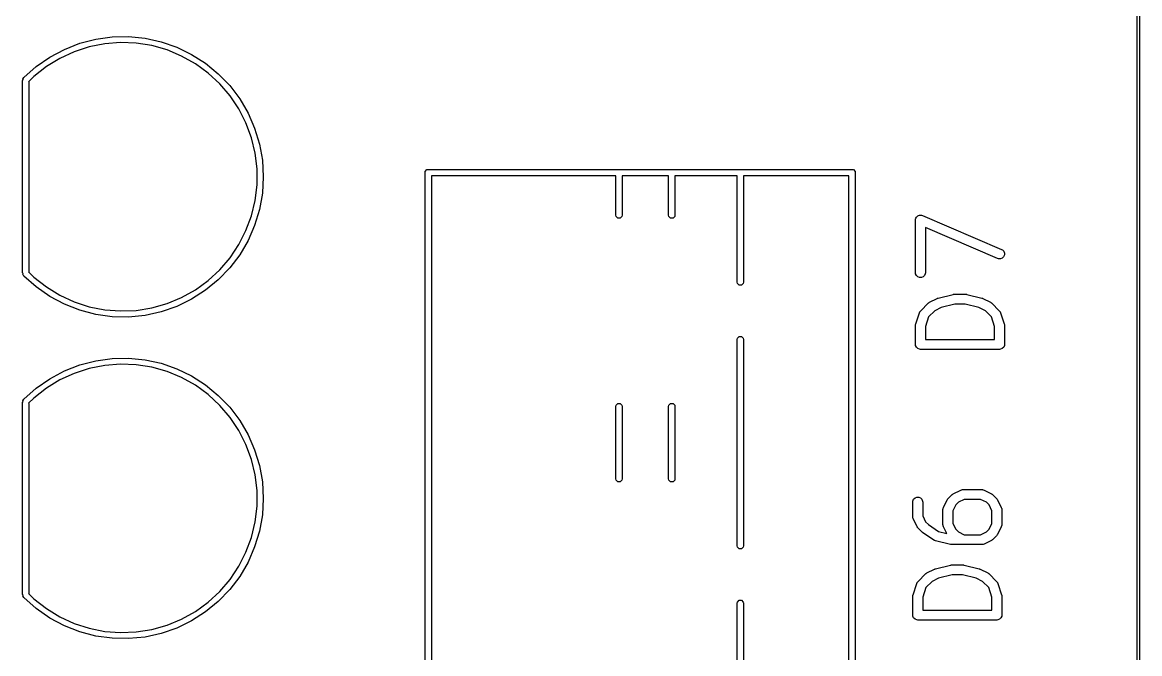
# Model space of a CAD drawing. Extents: x 4.07 to 10.8, y -5 to -0.8.
# Drawn here: x 9.967 to 10.801, y -2.902 to -2.431 of the extents above; entities that cross this region are included whole.
import ezdxf

# ---------------------------------------------------------------- set-up
doc = ezdxf.new("R2010")
doc.units = 0
doc.header["$MEASUREMENT"] = 0
doc.layers.add('BLACK', color=7, linetype='CONTINUOUS')

msp = doc.modelspace()

# ---------------------------------------------------------------- linework, layer by layer
at = {"layer": 'BLACK', "linetype": 'CONTINUOUS'}
for p, q in [((10.80098, -0.8), (10.80098, -5)), ((10.79902, -4.99902), (10.79902, -0.80098)), ((10.00964, -2.4464), (10.02157, -2.44329)), ((10.02157, -2.44329), (10.03378, -2.4416)), ((10.03378, -2.4416), (10.04611, -2.44136)), ((10.04611, -2.44136), (10.05838, -2.44256)), ((10.05838, -2.44256), (10.07043, -2.44521)), ((9.98728, -2.45671), (9.99816, -2.4509)), ((9.99816, -2.4509), (10.00964, -2.4464)), ((10.01671, -2.44907), (10.00549, -2.45271)), ((10.02827, -2.44677), (10.01671, -2.44907)), ((10.04003, -2.44584), (10.02827, -2.44677)), ((10.05182, -2.44631), (10.04003, -2.44584)), ((10.06347, -2.44815), (10.05182, -2.44631)), ((10.07482, -2.45135), (10.06347, -2.44815)), ((10.07043, -2.44521), (10.08208, -2.44925)), ((10.08572, -2.45587), (10.07482, -2.45135)), ((10.08208, -2.44925), (10.09317, -2.45463)), ((9.97717, -2.46376), (9.98728, -2.45671)), ((9.99478, -2.45765), (9.98472, -2.46382)), ((10.00549, -2.45271), (9.99478, -2.45765)), ((10.09601, -2.46163), (10.08572, -2.45587)), ((10.09317, -2.45463), (10.10356, -2.46128)), ((9.96795, -2.47195), (9.97717, -2.46376)), ((9.98472, -2.46382), (9.97546, -2.47112)), ((10.10555, -2.46856), (10.09601, -2.46163)), ((10.10356, -2.46128), (10.11309, -2.4691)), ((10.11421, -2.47657), (10.10555, -2.46856)), ((10.11309, -2.4691), (10.12163, -2.47799)), ((9.9668, -2.47513), (9.96698, -2.47423)), ((9.9668, -2.61687), (9.9668, -2.47513)), ((9.96698, -2.47423), (9.96738, -2.47383)), ((9.96729, -2.47325), (9.96795, -2.47195)), ((9.96738, -2.47383), (9.96729, -2.47325)), ((9.97546, -2.47112), (9.97151, -2.47506)), ((9.97151, -2.47506), (9.97153, -2.47513)), ((9.97153, -2.47513), (9.97153, -2.61687)), ((10.12187, -2.48554), (10.11421, -2.47657)), ((10.12163, -2.47799), (10.12908, -2.48782)), ((10.12843, -2.49535), (10.12187, -2.48554)), ((10.12908, -2.48782), (10.13531, -2.49846)), ((10.13378, -2.50585), (10.12843, -2.49535)), ((10.13531, -2.49846), (10.14025, -2.50975)), ((10.13786, -2.51692), (10.13378, -2.50585)), ((10.14025, -2.50975), (10.14383, -2.52155)), ((10.14062, -2.52839), (10.13786, -2.51692)), ((10.14383, -2.52155), (10.146, -2.53369)), ((10.142, -2.5401), (10.14062, -2.52839)), ((10.146, -2.53369), (10.14672, -2.546)), ((10.142, -2.546), (10.142, -2.5401)), ((10.26743, -2.54285), (10.26761, -2.54195)), ((10.26743, -3.35939), (10.26743, -2.54285)), ((10.26761, -2.54195), (10.26889, -2.54067)), ((10.26889, -2.54067), (10.2698, -2.54049)), ((10.2698, -2.54049), (10.58633, -2.54049)), ((10.58633, -2.54049), (10.58723, -2.54067)), ((10.58723, -2.54067), (10.58851, -2.54195)), ((10.58851, -2.54195), (10.58869, -2.54285)), ((10.58869, -2.54285), (10.58869, -3.22474)), ((10.14062, -2.56361), (10.142, -2.5519)), ((10.142, -2.5519), (10.142, -2.546)), ((10.14672, -2.546), (10.146, -2.55831)), ((10.40995, -2.54521), (10.27216, -2.54521)), ((10.27216, -2.54521), (10.27216, -3.35702)), ((10.40995, -2.57466), (10.40995, -2.54521)), ((10.44932, -2.54521), (10.41468, -2.54521)), ((10.41468, -2.54521), (10.41468, -2.57466)), ((10.44932, -2.57466), (10.44932, -2.54521)), ((10.5005, -2.54521), (10.45405, -2.54521)), ((10.45405, -2.54521), (10.45405, -2.57466)), ((10.5005, -2.62462), (10.5005, -2.54521)), ((10.58397, -2.54521), (10.50523, -2.54521)), ((10.50523, -2.54521), (10.50523, -2.62462)), ((10.58397, -3.22474), (10.58397, -2.54521)), ((10.146, -2.55831), (10.14383, -2.57045)), ((10.13786, -2.57508), (10.14062, -2.56361)), ((10.13378, -2.58615), (10.13786, -2.57508)), ((10.14383, -2.57045), (10.14025, -2.58225)), ((10.41013, -2.57557), (10.40995, -2.57466)), ((10.41141, -2.57684), (10.41013, -2.57557)), ((10.41322, -2.57684), (10.41141, -2.57684)), ((10.4145, -2.57557), (10.41322, -2.57684)), ((10.41468, -2.57466), (10.4145, -2.57557)), ((10.4495, -2.57557), (10.44932, -2.57466)), ((10.45078, -2.57684), (10.4495, -2.57557)), ((10.45259, -2.57684), (10.45078, -2.57684)), ((10.45387, -2.57557), (10.45259, -2.57684)), ((10.45405, -2.57466), (10.45387, -2.57557)), ((10.63364, -2.57828), (10.63371, -2.57756)), ((10.63371, -2.57756), (10.63372, -2.57754)), ((10.63372, -2.57752), (10.634, -2.57688)), ((10.63372, -2.57754), (10.63372, -2.57752)), ((10.634, -2.57688), (10.63426, -2.57623)), ((10.63426, -2.57623), (10.63428, -2.57622)), ((10.63428, -2.57622), (10.63429, -2.57619)), ((10.63429, -2.57619), (10.63479, -2.57571)), ((10.63479, -2.57571), (10.63528, -2.57521)), ((10.63528, -2.57521), (10.6353, -2.5752)), ((10.6353, -2.5752), (10.63532, -2.57519)), ((10.63532, -2.57519), (10.63597, -2.57493)), ((10.63597, -2.57493), (10.63661, -2.57466)), ((10.63661, -2.57466), (10.63664, -2.57466)), ((10.63664, -2.57466), (10.63666, -2.57465)), ((10.63666, -2.57465), (10.63736, -2.57466)), ((10.63736, -2.57466), (10.63805, -2.57466)), ((10.63805, -2.57466), (10.63808, -2.57467)), ((10.63808, -2.57467), (10.6381, -2.57467)), ((10.6381, -2.57467), (10.63879, -2.57489)), ((10.63879, -2.57489), (10.69784, -2.6002)), ((10.14025, -2.58225), (10.13531, -2.59354)), ((10.63364, -2.61765), (10.63364, -2.57828)), ((10.69493, -2.60698), (10.64102, -2.58388)), ((10.64102, -2.58388), (10.64102, -2.61765)), ((10.12843, -2.59665), (10.13378, -2.58615)), ((10.13531, -2.59354), (10.12908, -2.60418)), ((10.12187, -2.60646), (10.12843, -2.59665)), ((10.69784, -2.6002), (10.69848, -2.60055)), ((10.69848, -2.60055), (10.69948, -2.60158)), ((10.69948, -2.60158), (10.70002, -2.60292)), ((10.11421, -2.61543), (10.12187, -2.60646)), ((10.12908, -2.60418), (10.12163, -2.61401)), ((10.69562, -2.6072), (10.69493, -2.60698)), ((10.69706, -2.60722), (10.69562, -2.6072)), ((10.6984, -2.60668), (10.69706, -2.60722)), ((10.69943, -2.60568), (10.6984, -2.60668)), ((10.7, -2.60436), (10.69943, -2.60568)), ((10.70002, -2.60292), (10.7, -2.60436)), ((9.96698, -2.61777), (9.9668, -2.61687)), ((9.96738, -2.61817), (9.96698, -2.61777)), ((9.96729, -2.61875), (9.96738, -2.61817)), ((9.96795, -2.62005), (9.96729, -2.61875)), ((9.97153, -2.61687), (9.97151, -2.61694)), ((9.97151, -2.61694), (9.97546, -2.62088)), ((10.10555, -2.62344), (10.11421, -2.61543)), ((10.12163, -2.61401), (10.11309, -2.6229)), ((10.63371, -2.61837), (10.63364, -2.61765)), ((10.63426, -2.6197), (10.63371, -2.61837)), ((10.64095, -2.61837), (10.6404, -2.6197)), ((10.64102, -2.61765), (10.64095, -2.61837)), ((9.97717, -2.62824), (9.96795, -2.62005)), ((9.97546, -2.62088), (9.98472, -2.62818)), ((10.09601, -2.63037), (10.10555, -2.62344)), ((10.11309, -2.6229), (10.10356, -2.63072)), ((10.50068, -2.62553), (10.5005, -2.62462)), ((10.50196, -2.6268), (10.50068, -2.62553)), ((10.50377, -2.6268), (10.50196, -2.6268)), ((10.50505, -2.62553), (10.50377, -2.6268)), ((10.50523, -2.62462), (10.50505, -2.62553)), ((10.63528, -2.62072), (10.63426, -2.6197)), ((10.63661, -2.62127), (10.63528, -2.62072)), ((10.63805, -2.62127), (10.63661, -2.62127)), ((10.63938, -2.62072), (10.63805, -2.62127)), ((10.6404, -2.6197), (10.63938, -2.62072)), ((9.98728, -2.63529), (9.97717, -2.62824)), ((9.98472, -2.62818), (9.99478, -2.63435)), ((9.99816, -2.6411), (9.98728, -2.63529)), ((9.99478, -2.63435), (10.00549, -2.63929)), ((10.08572, -2.63613), (10.09601, -2.63037)), ((10.10356, -2.63072), (10.09317, -2.63737)), ((10.6505, -2.63657), (10.66175, -2.63376)), ((10.66175, -2.63376), (10.66187, -2.63374)), ((10.66187, -2.63374), (10.66192, -2.63372)), ((10.66192, -2.63372), (10.66219, -2.63369)), ((10.66219, -2.63369), (10.66246, -2.63365)), ((10.66246, -2.63365), (10.66252, -2.63366)), ((10.66252, -2.63366), (10.66264, -2.63365)), ((10.66264, -2.63365), (10.67108, -2.63365)), ((10.67108, -2.63365), (10.67121, -2.63366)), ((10.67121, -2.63366), (10.67126, -2.63365)), ((10.67126, -2.63365), (10.67153, -2.63369)), ((10.67153, -2.63369), (10.6718, -2.63372)), ((10.6718, -2.63372), (10.67185, -2.63374)), ((10.67185, -2.63374), (10.67197, -2.63376)), ((10.67197, -2.63376), (10.68322, -2.63657)), ((10.00964, -2.6456), (9.99816, -2.6411)), ((10.00549, -2.63929), (10.01671, -2.64293)), ((10.01671, -2.64293), (10.02827, -2.64523)), ((10.05182, -2.64569), (10.06347, -2.64385)), ((10.06347, -2.64385), (10.07482, -2.64065)), ((10.08208, -2.64275), (10.07043, -2.64679)), ((10.07482, -2.64065), (10.08572, -2.63613)), ((10.09317, -2.63737), (10.08208, -2.64275)), ((10.63754, -2.64598), (10.64316, -2.64035)), ((10.64316, -2.64035), (10.64344, -2.64012)), ((10.64344, -2.64012), (10.64351, -2.64005)), ((10.64351, -2.64005), (10.64362, -2.63998)), ((10.64362, -2.63998), (10.64372, -2.63989)), ((10.64372, -2.63989), (10.64381, -2.63985)), ((10.64381, -2.63985), (10.64412, -2.63966)), ((10.64412, -2.63966), (10.64974, -2.63685)), ((10.65268, -2.64363), (10.64796, -2.64599)), ((10.64974, -2.63685), (10.6498, -2.63683)), ((10.6498, -2.63683), (10.64982, -2.63681)), ((10.64982, -2.63681), (10.65012, -2.6367)), ((10.65012, -2.6367), (10.65042, -2.63659)), ((10.65042, -2.63659), (10.65045, -2.63659)), ((10.65045, -2.63659), (10.6505, -2.63657)), ((10.6631, -2.64103), (10.65268, -2.64363)), ((10.67063, -2.64103), (10.6631, -2.64103)), ((10.68104, -2.64363), (10.67063, -2.64103)), ((10.68577, -2.64599), (10.68104, -2.64363)), ((10.68322, -2.63657), (10.68328, -2.63659)), ((10.68328, -2.63659), (10.6833, -2.63659)), ((10.6833, -2.63659), (10.6836, -2.6367)), ((10.6836, -2.6367), (10.6839, -2.63681)), ((10.6839, -2.63681), (10.68393, -2.63683)), ((10.68393, -2.63683), (10.68398, -2.63685)), ((10.68398, -2.63685), (10.6896, -2.63966)), ((10.6896, -2.63966), (10.68991, -2.63985)), ((10.68991, -2.63985), (10.69, -2.63989)), ((10.69, -2.63989), (10.6901, -2.63998)), ((10.6901, -2.63998), (10.69022, -2.64005)), ((10.69022, -2.64005), (10.69028, -2.64012)), ((10.69028, -2.64012), (10.69056, -2.64035)), ((10.69056, -2.64035), (10.69619, -2.64598)), ((10.02157, -2.64871), (10.00964, -2.6456)), ((10.03378, -2.6504), (10.02157, -2.64871)), ((10.02827, -2.64523), (10.04003, -2.64616)), ((10.04611, -2.65064), (10.03378, -2.6504)), ((10.04003, -2.64616), (10.05182, -2.64569)), ((10.05838, -2.64944), (10.04611, -2.65064)), ((10.07043, -2.64679), (10.05838, -2.64944)), ((10.63383, -2.65585), (10.63664, -2.64742)), ((10.63664, -2.64742), (10.63694, -2.64676)), ((10.63694, -2.64676), (10.63703, -2.64666)), ((10.63703, -2.64666), (10.63708, -2.64653)), ((10.63708, -2.64653), (10.63754, -2.64598)), ((10.64337, -2.65058), (10.64102, -2.65762)), ((10.64796, -2.64599), (10.64337, -2.65058)), ((10.69035, -2.65058), (10.68577, -2.64599)), ((10.6927, -2.65762), (10.69035, -2.65058)), ((10.69619, -2.64598), (10.69665, -2.64653)), ((10.69665, -2.64653), (10.6967, -2.64666)), ((10.6967, -2.64666), (10.69678, -2.64676)), ((10.69678, -2.64676), (10.69708, -2.64742)), ((10.69708, -2.64742), (10.69989, -2.65585)), ((10.63364, -2.65702), (10.63368, -2.65666)), ((10.63364, -2.67108), (10.63364, -2.65702)), ((10.63367, -2.65656), (10.6337, -2.65643)), ((10.63368, -2.65666), (10.63367, -2.65656)), ((10.6337, -2.65643), (10.63371, -2.6563)), ((10.63371, -2.6563), (10.63375, -2.65621)), ((10.63375, -2.65621), (10.63383, -2.65585)), ((10.64102, -2.65762), (10.64102, -2.66739)), ((10.6927, -2.66739), (10.6927, -2.65762)), ((10.69989, -2.65585), (10.69997, -2.65621)), ((10.69997, -2.65621), (10.70001, -2.6563)), ((10.70001, -2.6563), (10.70002, -2.65643)), ((10.70002, -2.65643), (10.70005, -2.65656)), ((10.70005, -2.65656), (10.70004, -2.65666)), ((10.70004, -2.65666), (10.70008, -2.65702)), ((10.70008, -2.65702), (10.70008, -2.67108)), ((10.5005, -2.66738), (10.50068, -2.66647)), ((10.5005, -2.82147), (10.5005, -2.66738)), ((10.50068, -2.66647), (10.50196, -2.6652)), ((10.50196, -2.6652), (10.50377, -2.6652)), ((10.50377, -2.6652), (10.50505, -2.66647)), ((10.50505, -2.66647), (10.50523, -2.66738)), ((10.50523, -2.66738), (10.50523, -2.82147)), ((10.64102, -2.66739), (10.6927, -2.66739)), ((10.63371, -2.6718), (10.63364, -2.67108)), ((10.63426, -2.67313), (10.63371, -2.6718)), ((10.63528, -2.67415), (10.63426, -2.67313)), ((10.63661, -2.6747), (10.63528, -2.67415)), ((10.63733, -2.67477), (10.63661, -2.6747)), ((10.69639, -2.67477), (10.63733, -2.67477)), ((10.69711, -2.6747), (10.69639, -2.67477)), ((10.69844, -2.67415), (10.69711, -2.6747)), ((10.69946, -2.67313), (10.69844, -2.67415)), ((10.70001, -2.6718), (10.69946, -2.67313)), ((10.70008, -2.67108), (10.70001, -2.6718)), ((10.00964, -2.6864), (10.02157, -2.68329)), ((10.02157, -2.68329), (10.03378, -2.6816)), ((10.04003, -2.68584), (10.02827, -2.68677)), ((10.03378, -2.6816), (10.04611, -2.68136)), ((10.05182, -2.68631), (10.04003, -2.68584)), ((10.04611, -2.68136), (10.05838, -2.68256)), ((10.05838, -2.68256), (10.07043, -2.68521)), ((10.07043, -2.68521), (10.08208, -2.68925)), ((9.98728, -2.69671), (9.99816, -2.6909)), ((10.00549, -2.69271), (9.99478, -2.69765)), ((9.99816, -2.6909), (10.00964, -2.6864)), ((10.01671, -2.68907), (10.00549, -2.69271)), ((10.02827, -2.68677), (10.01671, -2.68907)), ((10.06347, -2.68815), (10.05182, -2.68631)), ((10.07482, -2.69135), (10.06347, -2.68815)), ((10.08572, -2.69587), (10.07482, -2.69135)), ((10.08208, -2.68925), (10.09317, -2.69463)), ((9.97717, -2.70376), (9.98728, -2.69671)), ((9.99478, -2.69765), (9.98472, -2.70382)), ((10.09601, -2.70163), (10.08572, -2.69587)), ((10.09317, -2.69463), (10.10356, -2.70128)), ((10.10555, -2.70856), (10.09601, -2.70163)), ((10.10356, -2.70128), (10.11309, -2.7091)), ((9.96795, -2.71195), (9.97717, -2.70376)), ((9.98472, -2.70382), (9.97546, -2.71112)), ((10.11421, -2.71657), (10.10555, -2.70856)), ((10.11309, -2.7091), (10.12163, -2.71799)), ((9.9668, -2.71513), (9.96698, -2.71423)), ((9.9668, -2.85687), (9.9668, -2.71513)), ((9.96698, -2.71423), (9.96738, -2.71383)), ((9.96729, -2.71325), (9.96795, -2.71195)), ((9.96738, -2.71383), (9.96729, -2.71325)), ((9.97546, -2.71112), (9.97151, -2.71506)), ((9.97151, -2.71506), (9.97153, -2.71513)), ((9.97153, -2.71513), (9.97153, -2.85687)), ((10.12187, -2.72554), (10.11421, -2.71657)), ((10.12163, -2.71799), (10.12908, -2.72782)), ((10.40995, -2.71734), (10.41013, -2.71643)), ((10.40995, -2.77151), (10.40995, -2.71734)), ((10.41013, -2.71643), (10.41141, -2.71516)), ((10.41141, -2.71516), (10.41322, -2.71516)), ((10.41322, -2.71516), (10.4145, -2.71643)), ((10.4145, -2.71643), (10.41468, -2.71734)), ((10.41468, -2.71734), (10.41468, -2.77151)), ((10.44932, -2.71734), (10.4495, -2.71643)), ((10.44932, -2.77151), (10.44932, -2.71734)), ((10.4495, -2.71643), (10.45078, -2.71516)), ((10.45078, -2.71516), (10.45259, -2.71516)), ((10.45259, -2.71516), (10.45387, -2.71643)), ((10.45387, -2.71643), (10.45405, -2.71734)), ((10.45405, -2.71734), (10.45405, -2.77151)), ((10.12843, -2.73535), (10.12187, -2.72554)), ((10.13378, -2.74585), (10.12843, -2.73535)), ((10.12908, -2.72782), (10.13531, -2.73846)), ((10.13531, -2.73846), (10.14025, -2.74975)), ((10.13786, -2.75692), (10.13378, -2.74585)), ((10.14025, -2.74975), (10.14383, -2.76155)), ((10.14062, -2.76839), (10.13786, -2.75692)), ((10.142, -2.7801), (10.14062, -2.76839)), ((10.14383, -2.76155), (10.146, -2.77369)), ((10.146, -2.77369), (10.14672, -2.786)), ((10.41013, -2.77242), (10.40995, -2.77151)), ((10.41141, -2.77369), (10.41013, -2.77242)), ((10.41322, -2.77369), (10.41141, -2.77369)), ((10.4145, -2.77242), (10.41322, -2.77369)), ((10.41468, -2.77151), (10.4145, -2.77242)), ((10.4495, -2.77242), (10.44932, -2.77151)), ((10.45078, -2.77369), (10.4495, -2.77242)), ((10.45259, -2.77369), (10.45078, -2.77369)), ((10.45387, -2.77242), (10.45259, -2.77369)), ((10.45405, -2.77151), (10.45387, -2.77242)), ((10.142, -2.786), (10.142, -2.7801)), ((10.142, -2.7919), (10.142, -2.786)), ((10.14672, -2.786), (10.146, -2.79831)), ((10.63226, -2.78667), (10.63328, -2.78565)), ((10.63328, -2.78565), (10.63461, -2.7851)), ((10.63461, -2.7851), (10.63605, -2.7851)), ((10.63605, -2.7851), (10.63738, -2.78565)), ((10.63738, -2.78565), (10.6384, -2.78667)), ((10.6578, -2.78639), (10.65803, -2.78611)), ((10.65803, -2.78611), (10.66085, -2.7833)), ((10.66085, -2.7833), (10.66113, -2.78306)), ((10.66113, -2.78306), (10.66119, -2.78299)), ((10.66119, -2.78299), (10.6613, -2.78292)), ((10.6613, -2.78292), (10.6614, -2.78284)), ((10.6614, -2.78284), (10.66149, -2.7828)), ((10.66149, -2.7828), (10.6618, -2.7826)), ((10.6618, -2.7826), (10.66743, -2.77979)), ((10.66743, -2.77979), (10.6681, -2.77953)), ((10.6681, -2.77953), (10.66824, -2.77952)), ((10.66824, -2.77952), (10.66836, -2.77947)), ((10.66836, -2.77947), (10.66908, -2.7794)), ((10.66908, -2.7794), (10.68314, -2.7794)), ((10.68314, -2.7794), (10.68386, -2.77947)), ((10.68386, -2.77947), (10.68398, -2.77952)), ((10.68398, -2.77952), (10.68412, -2.77953)), ((10.68412, -2.77953), (10.68479, -2.77979)), ((10.68479, -2.77979), (10.69042, -2.7826)), ((10.69042, -2.7826), (10.69073, -2.7828)), ((10.69073, -2.7828), (10.69082, -2.78284)), ((10.69082, -2.78284), (10.69092, -2.78292)), ((10.69092, -2.78292), (10.69103, -2.78299)), ((10.69103, -2.78299), (10.69109, -2.78306)), ((10.69109, -2.78306), (10.69137, -2.7833)), ((10.69137, -2.7833), (10.69419, -2.78611)), ((10.69419, -2.78611), (10.69442, -2.78639)), ((10.14062, -2.80361), (10.142, -2.7919)), ((10.63164, -2.78872), (10.63171, -2.788)), ((10.63164, -2.79997), (10.63164, -2.78872)), ((10.63171, -2.788), (10.63226, -2.78667)), ((10.6384, -2.78667), (10.63895, -2.788)), ((10.63895, -2.788), (10.63902, -2.78872)), ((10.63902, -2.78872), (10.63902, -2.7991)), ((10.65414, -2.79434), (10.65421, -2.79362)), ((10.65414, -2.80559), (10.65414, -2.79434)), ((10.65421, -2.79362), (10.65426, -2.7935)), ((10.65426, -2.7935), (10.65427, -2.79337)), ((10.65427, -2.79337), (10.65453, -2.79269)), ((10.65453, -2.79269), (10.65734, -2.78707)), ((10.65734, -2.78707), (10.65754, -2.78676)), ((10.65754, -2.78676), (10.65757, -2.78667)), ((10.65757, -2.78667), (10.65766, -2.78657)), ((10.65766, -2.78657), (10.65773, -2.78646)), ((10.65773, -2.78646), (10.6578, -2.78639)), ((10.66368, -2.7909), (10.66152, -2.79521)), ((10.66564, -2.78894), (10.66368, -2.7909)), ((10.66995, -2.78678), (10.66564, -2.78894)), ((10.68227, -2.78678), (10.66995, -2.78678)), ((10.68658, -2.78894), (10.68227, -2.78678)), ((10.68854, -2.7909), (10.68658, -2.78894)), ((10.6907, -2.79521), (10.68854, -2.7909)), ((10.69442, -2.78639), (10.69449, -2.78646)), ((10.69449, -2.78646), (10.69456, -2.78657)), ((10.69456, -2.78657), (10.69465, -2.78667)), ((10.69465, -2.78667), (10.69468, -2.78676)), ((10.69468, -2.78676), (10.69488, -2.78707)), ((10.69488, -2.78707), (10.69769, -2.79269)), ((10.69769, -2.79269), (10.69795, -2.79337)), ((10.69795, -2.79337), (10.69796, -2.7935)), ((10.69796, -2.7935), (10.69801, -2.79362)), ((10.69801, -2.79362), (10.69808, -2.79434)), ((10.69808, -2.79434), (10.69808, -2.80559)), ((10.146, -2.79831), (10.14383, -2.81045)), ((10.63171, -2.80069), (10.63164, -2.79997)), ((10.63176, -2.80081), (10.63171, -2.80069)), ((10.63177, -2.80094), (10.63176, -2.80081)), ((10.63203, -2.80162), (10.63177, -2.80094)), ((10.63484, -2.80724), (10.63203, -2.80162)), ((10.63902, -2.7991), (10.64118, -2.8034)), ((10.66152, -2.79521), (10.66152, -2.80472)), ((10.6907, -2.80472), (10.6907, -2.79521)), ((10.13786, -2.81508), (10.14062, -2.80361)), ((10.14383, -2.81045), (10.14025, -2.82225)), ((10.63504, -2.80755), (10.63484, -2.80724)), ((10.63508, -2.80764), (10.63504, -2.80755)), ((10.63516, -2.80774), (10.63508, -2.80764)), ((10.63523, -2.80785), (10.63516, -2.80774)), ((10.6353, -2.80792), (10.63523, -2.80785)), ((10.63554, -2.8082), (10.6353, -2.80792)), ((10.63835, -2.81101), (10.63554, -2.8082)), ((10.63835, -2.81102), (10.63835, -2.81101)), ((10.63835, -2.81101), (10.63835, -2.81101)), ((10.63863, -2.81125), (10.63835, -2.81102)), ((10.64118, -2.8034), (10.64331, -2.80554)), ((10.64331, -2.80554), (10.65091, -2.8106)), ((10.65091, -2.8106), (10.65697, -2.81212)), ((10.65421, -2.80631), (10.65414, -2.80559)), ((10.65426, -2.80643), (10.65421, -2.80631)), ((10.65427, -2.80657), (10.65426, -2.80643)), ((10.65453, -2.80724), (10.65427, -2.80657)), ((10.65697, -2.81212), (10.65453, -2.80724)), ((10.66152, -2.80472), (10.66368, -2.80903)), ((10.66368, -2.80903), (10.66564, -2.81099)), ((10.66564, -2.81099), (10.66995, -2.81315)), ((10.68227, -2.81315), (10.68658, -2.81099)), ((10.68658, -2.81099), (10.68854, -2.80903)), ((10.68854, -2.80903), (10.6907, -2.80472)), ((10.69769, -2.80724), (10.69488, -2.81287)), ((10.69795, -2.80657), (10.69769, -2.80724)), ((10.69796, -2.80643), (10.69795, -2.80657)), ((10.69801, -2.80631), (10.69796, -2.80643)), ((10.69808, -2.80559), (10.69801, -2.80631)), ((10.13378, -2.82615), (10.13786, -2.81508)), ((10.63891, -2.81147), (10.63863, -2.81125)), ((10.64735, -2.8171), (10.63891, -2.81147)), ((10.63891, -2.81147), (10.63891, -2.81147)), ((10.63891, -2.81147), (10.63891, -2.81147)), ((10.64774, -2.81731), (10.64735, -2.8171)), ((10.64782, -2.81736), (10.64774, -2.81731)), ((10.6479, -2.8174), (10.64782, -2.81736)), ((10.64799, -2.81744), (10.6479, -2.8174)), ((10.64808, -2.81746), (10.64799, -2.81744)), ((10.6485, -2.81761), (10.64808, -2.81746)), ((10.65975, -2.82042), (10.6485, -2.81761)), ((10.66995, -2.81315), (10.68227, -2.81315)), ((10.69042, -2.81733), (10.68479, -2.82014)), ((10.69073, -2.81713), (10.69042, -2.81733)), ((10.69082, -2.8171), (10.69073, -2.81713)), ((10.69092, -2.81701), (10.69082, -2.8171)), ((10.69103, -2.81694), (10.69092, -2.81701)), ((10.69109, -2.81687), (10.69103, -2.81694)), ((10.69137, -2.81664), (10.69109, -2.81687)), ((10.69419, -2.81383), (10.69137, -2.81664)), ((10.69442, -2.81354), (10.69419, -2.81383)), ((10.69449, -2.81348), (10.69442, -2.81354)), ((10.69456, -2.81337), (10.69449, -2.81348)), ((10.69465, -2.81327), (10.69456, -2.81337)), ((10.69468, -2.81318), (10.69465, -2.81327)), ((10.69488, -2.81287), (10.69468, -2.81318)), ((10.12843, -2.83665), (10.13378, -2.82615)), ((10.14025, -2.82225), (10.13531, -2.83354)), ((10.50068, -2.82238), (10.5005, -2.82147)), ((10.50196, -2.82365), (10.50068, -2.82238)), ((10.50377, -2.82365), (10.50196, -2.82365)), ((10.50505, -2.82238), (10.50377, -2.82365)), ((10.50523, -2.82147), (10.50505, -2.82238)), ((10.65987, -2.82044), (10.65975, -2.82042)), ((10.65992, -2.82046), (10.65987, -2.82044)), ((10.66019, -2.82049), (10.65992, -2.82046)), ((10.66046, -2.82053), (10.66019, -2.82049)), ((10.66052, -2.82052), (10.66046, -2.82053)), ((10.66064, -2.82053), (10.66052, -2.82052)), ((10.68314, -2.82053), (10.66064, -2.82053)), ((10.68386, -2.82046), (10.68314, -2.82053)), ((10.68398, -2.82041), (10.68386, -2.82046)), ((10.68412, -2.8204), (10.68398, -2.82041)), ((10.68479, -2.82014), (10.68412, -2.8204)), ((10.13531, -2.83354), (10.12908, -2.84418)), ((10.6485, -2.83857), (10.65975, -2.83576)), ((10.65975, -2.83576), (10.65987, -2.83574)), ((10.65987, -2.83574), (10.65992, -2.83572)), ((10.65992, -2.83572), (10.66019, -2.83569)), ((10.66019, -2.83569), (10.66046, -2.83565)), ((10.66046, -2.83565), (10.66052, -2.83566)), ((10.66052, -2.83566), (10.66064, -2.83565)), ((10.66064, -2.83565), (10.66908, -2.83565)), ((10.66908, -2.83565), (10.66921, -2.83566)), ((10.66921, -2.83566), (10.66926, -2.83565)), ((10.66926, -2.83565), (10.66953, -2.83569)), ((10.66953, -2.83569), (10.6698, -2.83572)), ((10.6698, -2.83572), (10.66985, -2.83574)), ((10.66985, -2.83574), (10.66997, -2.83576)), ((10.66997, -2.83576), (10.68122, -2.83857)), ((10.12908, -2.84418), (10.12163, -2.85401)), ((10.12187, -2.84646), (10.12843, -2.83665)), ((10.63554, -2.84798), (10.64116, -2.84235)), ((10.64116, -2.84235), (10.64144, -2.84212)), ((10.64144, -2.84212), (10.64151, -2.84205)), ((10.64151, -2.84205), (10.64162, -2.84198)), ((10.64162, -2.84198), (10.64172, -2.84189)), ((10.64172, -2.84189), (10.64181, -2.84185)), ((10.64181, -2.84185), (10.64212, -2.84166)), ((10.64212, -2.84166), (10.64774, -2.83885)), ((10.64774, -2.83885), (10.6478, -2.83883)), ((10.6478, -2.83883), (10.64782, -2.83881)), ((10.64782, -2.83881), (10.64812, -2.8387)), ((10.64812, -2.8387), (10.64842, -2.83859)), ((10.64842, -2.83859), (10.64845, -2.83859)), ((10.64845, -2.83859), (10.6485, -2.83857)), ((10.6611, -2.84303), (10.65068, -2.84563)), ((10.66863, -2.84303), (10.6611, -2.84303)), ((10.67904, -2.84563), (10.66863, -2.84303)), ((10.68122, -2.83857), (10.68128, -2.83859)), ((10.68128, -2.83859), (10.6813, -2.83859)), ((10.6813, -2.83859), (10.6816, -2.8387)), ((10.6816, -2.8387), (10.6819, -2.83881)), ((10.6819, -2.83881), (10.68193, -2.83883)), ((10.68193, -2.83883), (10.68198, -2.83885)), ((10.68198, -2.83885), (10.6876, -2.84166)), ((10.6876, -2.84166), (10.68791, -2.84185)), ((10.68791, -2.84185), (10.688, -2.84189)), ((10.688, -2.84189), (10.6881, -2.84198)), ((10.6881, -2.84198), (10.68822, -2.84205)), ((10.68822, -2.84205), (10.68828, -2.84212)), ((10.68828, -2.84212), (10.68856, -2.84235)), ((10.68856, -2.84235), (10.69419, -2.84798)), ((10.11421, -2.85543), (10.12187, -2.84646)), ((10.63183, -2.85785), (10.63464, -2.84942)), ((10.63464, -2.84942), (10.63494, -2.84876)), ((10.63494, -2.84876), (10.63503, -2.84866)), ((10.63503, -2.84866), (10.63508, -2.84853)), ((10.63508, -2.84853), (10.63554, -2.84798)), ((10.64137, -2.85258), (10.63902, -2.85962)), ((10.64596, -2.84799), (10.64137, -2.85258)), ((10.65068, -2.84563), (10.64596, -2.84799)), ((10.68377, -2.84799), (10.67904, -2.84563)), ((10.68835, -2.85258), (10.68377, -2.84799)), ((10.6907, -2.85962), (10.68835, -2.85258)), ((10.69419, -2.84798), (10.69465, -2.84853)), ((10.69465, -2.84853), (10.6947, -2.84866)), ((10.6947, -2.84866), (10.69478, -2.84876)), ((10.69478, -2.84876), (10.69508, -2.84942)), ((10.69508, -2.84942), (10.69789, -2.85785)), ((9.96698, -2.85777), (9.9668, -2.85687)), ((9.96738, -2.85817), (9.96698, -2.85777)), ((9.96729, -2.85875), (9.96738, -2.85817)), ((9.96795, -2.86005), (9.96729, -2.85875)), ((9.97717, -2.86824), (9.96795, -2.86005)), ((9.97153, -2.85687), (9.97151, -2.85694)), ((9.97151, -2.85694), (9.97546, -2.86088)), ((9.97546, -2.86088), (9.98472, -2.86818)), ((10.10555, -2.86344), (10.11421, -2.85543)), ((10.12163, -2.85401), (10.11309, -2.8629)), ((10.63164, -2.85902), (10.63168, -2.85866)), ((10.63164, -2.87308), (10.63164, -2.85902)), ((10.63167, -2.85856), (10.6317, -2.85843)), ((10.63168, -2.85866), (10.63167, -2.85856)), ((10.6317, -2.85843), (10.63171, -2.8583)), ((10.63171, -2.8583), (10.63175, -2.85821)), ((10.63175, -2.85821), (10.63183, -2.85785)), ((10.63902, -2.85962), (10.63902, -2.86939)), ((10.6907, -2.86939), (10.6907, -2.85962)), ((10.69789, -2.85785), (10.69797, -2.85821)), ((10.69797, -2.85821), (10.69801, -2.8583)), ((10.69801, -2.8583), (10.69802, -2.85843)), ((10.69802, -2.85843), (10.69805, -2.85856)), ((10.69805, -2.85856), (10.69804, -2.85866)), ((10.69804, -2.85866), (10.69808, -2.85902)), ((10.69808, -2.85902), (10.69808, -2.87308)), ((9.98728, -2.87529), (9.97717, -2.86824)), ((9.98472, -2.86818), (9.99478, -2.87435)), ((10.09601, -2.87037), (10.10555, -2.86344)), ((10.11309, -2.8629), (10.10356, -2.87072)), ((10.5005, -2.86423), (10.50068, -2.86332)), ((10.5005, -3.01832), (10.5005, -2.86423)), ((10.50068, -2.86332), (10.50196, -2.86205)), ((10.50196, -2.86205), (10.50377, -2.86205)), ((10.50377, -2.86205), (10.50505, -2.86332)), ((10.50505, -2.86332), (10.50523, -2.86423)), ((10.50523, -2.86423), (10.50523, -3.01832)), ((10.63902, -2.86939), (10.6907, -2.86939)), ((9.99816, -2.8811), (9.98728, -2.87529)), ((9.99478, -2.87435), (10.00549, -2.87929)), ((10.07482, -2.88065), (10.08572, -2.87613)), ((10.09317, -2.87737), (10.08208, -2.88275)), ((10.08572, -2.87613), (10.09601, -2.87037)), ((10.10356, -2.87072), (10.09317, -2.87737)), ((10.63171, -2.8738), (10.63164, -2.87308)), ((10.63226, -2.87513), (10.63171, -2.8738)), ((10.63328, -2.87615), (10.63226, -2.87513)), ((10.63461, -2.8767), (10.63328, -2.87615)), ((10.63533, -2.87677), (10.63461, -2.8767)), ((10.69439, -2.87677), (10.63533, -2.87677)), ((10.69511, -2.8767), (10.69439, -2.87677)), ((10.69644, -2.87615), (10.69511, -2.8767)), ((10.69746, -2.87513), (10.69644, -2.87615)), ((10.69801, -2.8738), (10.69746, -2.87513)), ((10.69808, -2.87308), (10.69801, -2.8738)), ((10.00964, -2.8856), (9.99816, -2.8811)), ((10.00549, -2.87929), (10.01671, -2.88293)), ((10.02157, -2.88871), (10.00964, -2.8856)), ((10.01671, -2.88293), (10.02827, -2.88523)), ((10.02827, -2.88523), (10.04003, -2.88616)), ((10.04003, -2.88616), (10.05182, -2.88569)), ((10.05182, -2.88569), (10.06347, -2.88385)), ((10.06347, -2.88385), (10.07482, -2.88065)), ((10.08208, -2.88275), (10.07043, -2.88679)), ((10.03378, -2.8904), (10.02157, -2.88871)), ((10.04611, -2.89064), (10.03378, -2.8904)), ((10.05838, -2.88944), (10.04611, -2.89064)), ((10.07043, -2.88679), (10.05838, -2.88944))]:
    msp.add_line(p, q, dxfattribs=at)

doc.saveas('drawing.dxf')
